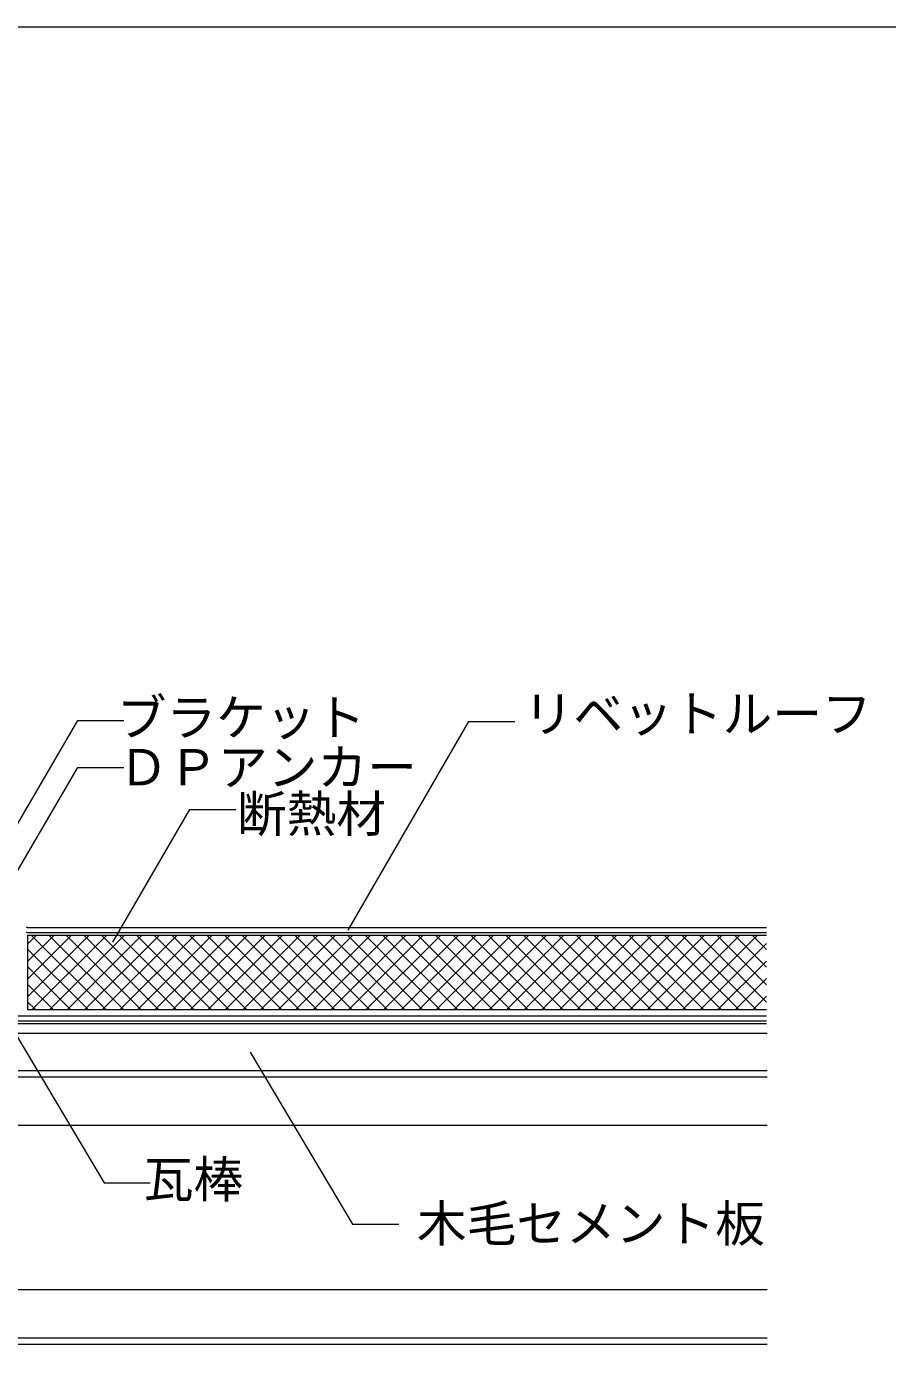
# Model space of a CAD drawing. Units: millimetres, scale not verified. Extents: x -675 to 675, y -471 to 460.
# Drawn here: x -6 to 340, y -81 to 460 of the extents above; entities that cross this region are included whole.
import ezdxf
from ezdxf.enums import TextEntityAlignment as Align

# ---------------------------------------------------------------- set-up
doc = ezdxf.new("R2010")
doc.units = ezdxf.units.MM
doc.header["$LTSCALE"] = 5
for name, color, linetype, lineweight in [('1-0_芯・寸法線', 7, 'Continuous', 9), ('1-3_断熱材', 30, 'Continuous', 18), ('1-4_リベットルーフ', 3, 'Continuous', 9), ('1-8_下地など', 7, 'Continuous', 9), ('1-A_元図・躯体', 7, 'Continuous', 9), ('1-B_その他', 7, 'Continuous', 9), ('F-F', 7, 'Continuous', 9)]:
    doc.layers.add(name, color=color, linetype=linetype, lineweight=lineweight)
doc.styles.add('ＭＳ ゴシック', font='')
doc.styles.get('ＭＳ ゴシック').set_extended_font_data('MS Gothic')

msp = doc.modelspace()

# ---------------------------------------------------------------- linework, layer by layer
at = {"layer": '1-0_芯・寸法線'}
for p, q in [((-38.189, 90.526), (14.636, 181.019)), ((14.636, 181.019), (33.183, 181.019)), ((123.331, 96.732), (171.9, 180.672)), ((171.9, 180.672), (190.447, 180.672)), ((-29.291, 86.978), (14.636, 162.228)), ((14.636, 162.228), (33.183, 162.228)), ((28.78, 91.973), (59.627, 145.286)), ((59.627, 145.286), (78.174, 145.286)), ((-15.884, 64.339), (25.235, -4.828)), ((84.01, 47.65), (125.129, -21.517)), ((25.235, -4.828), (43.782, -4.828)), ((125.129, -21.517), (143.676, -21.517))]:
    msp.add_line(p, q, dxfattribs=at)
at = {"layer": '1-3_断熱材'}
for p, q in [((-5.591, 94.775), (291.614, 94.775)), ((-5.591, 94.775), (-5.591, 64.775)), ((-5.591, 91.178), (-1.993, 94.775)), ((-5.591, 84.107), (5.078, 94.775)), ((-5.591, 77.035), (12.149, 94.775)), ((-5.591, 69.964), (19.22, 94.775)), ((25.875, 64.775), (-4.125, 94.775)), ((-3.709, 64.775), (26.291, 94.775)), ((32.946, 64.775), (2.946, 94.775)), ((3.362, 64.775), (33.362, 94.775)), ((40.017, 64.775), (10.017, 94.775)), ((10.433, 64.775), (40.433, 94.775)), ((47.088, 64.775), (17.088, 94.775)), ((17.504, 64.775), (47.504, 94.775)), ((54.159, 64.775), (24.159, 94.775)), ((24.576, 64.775), (54.576, 94.775)), ((61.23, 64.775), (31.23, 94.775)), ((31.647, 64.775), (61.647, 94.775)), ((68.301, 64.775), (38.301, 94.775)), ((38.718, 64.775), (68.718, 94.775)), ((75.372, 64.775), (45.372, 94.775)), ((45.789, 64.775), (75.789, 94.775)), ((82.443, 64.775), (52.443, 94.775)), ((52.86, 64.775), (82.86, 94.775)), ((89.514, 64.775), (59.514, 94.775)), ((59.931, 64.775), (89.931, 94.775)), ((96.586, 64.775), (66.586, 94.775)), ((67.002, 64.775), (97.002, 94.775)), ((103.657, 64.775), (73.657, 94.775)), ((74.073, 64.775), (104.073, 94.775)), ((110.728, 64.775), (80.728, 94.775)), ((81.144, 64.775), (111.144, 94.775)), ((117.799, 64.775), (87.799, 94.775)), ((88.215, 64.775), (118.215, 94.775)), ((124.87, 64.775), (94.87, 94.775)), ((95.286, 64.775), (125.286, 94.775)), ((131.941, 64.775), (101.941, 94.775)), ((102.357, 64.775), (132.357, 94.775)), ((139.012, 64.775), (109.012, 94.775)), ((109.428, 64.775), (139.428, 94.775)), ((146.083, 64.775), (116.083, 94.775)), ((116.499, 64.775), (146.499, 94.775)), ((153.154, 64.775), (123.154, 94.775)), ((123.57, 64.775), (153.57, 94.775)), ((160.225, 64.775), (130.225, 94.775)), ((130.642, 64.775), (160.642, 94.775)), ((167.296, 64.775), (137.296, 94.775)), ((137.713, 64.775), (167.713, 94.775)), ((174.367, 64.775), (144.367, 94.775)), ((144.784, 64.775), (174.784, 94.775)), ((181.438, 64.775), (151.438, 94.775)), ((151.855, 64.775), (181.855, 94.775)), ((188.509, 64.775), (158.509, 94.775)), ((158.926, 64.775), (188.926, 94.775)), ((195.58, 64.775), (165.58, 94.775)), ((165.997, 64.775), (195.997, 94.775)), ((202.652, 64.775), (172.652, 94.775)), ((173.068, 64.775), (203.068, 94.775)), ((209.723, 64.775), (179.723, 94.775)), ((180.139, 64.775), (210.139, 94.775)), ((216.794, 64.775), (186.794, 94.775)), ((187.21, 64.775), (217.21, 94.775)), ((223.865, 64.775), (193.865, 94.775)), ((194.281, 64.775), (224.281, 94.775)), ((230.936, 64.775), (200.936, 94.775)), ((201.352, 64.775), (231.352, 94.775)), ((238.007, 64.775), (208.007, 94.775)), ((208.423, 64.775), (238.423, 94.775)), ((245.078, 64.775), (215.078, 94.775)), ((215.494, 64.775), (245.494, 94.775)), ((252.149, 64.775), (222.149, 94.775)), ((222.565, 64.775), (252.565, 94.775)), ((259.22, 64.775), (229.22, 94.775)), ((229.636, 64.775), (259.636, 94.775)), ((266.291, 64.775), (236.291, 94.775)), ((236.708, 64.775), (266.708, 94.775)), ((273.362, 64.775), (243.362, 94.775)), ((243.779, 64.775), (273.779, 94.775)), ((280.433, 64.775), (250.433, 94.775)), ((250.85, 64.775), (280.85, 94.775)), ((287.504, 64.775), (257.504, 94.775)), ((257.921, 64.775), (287.921, 94.775)), ((291.614, 67.737), (264.575, 94.775)), ((291.614, 74.808), (271.646, 94.775)), ((291.614, 81.879), (278.718, 94.775)), ((291.614, 88.95), (285.789, 94.775)), ((18.804, 64.775), (-5.591, 89.17)), ((264.992, 64.775), (291.614, 91.398)), ((11.733, 64.775), (-5.591, 82.099)), ((272.063, 64.775), (291.614, 84.327)), ((279.134, 64.775), (291.614, 77.256)), ((4.662, 64.775), (-5.591, 75.028)), ((-2.409, 64.775), (-5.591, 67.957)), ((286.205, 64.775), (291.614, 70.185)), ((-5.591, 64.775), (291.614, 64.775))]:
    msp.add_line(p, q, dxfattribs=at)
at = {"layer": '1-4_リベットルーフ'}
for p, q in [((-4.997, 97.775), (291.614, 97.775)), ((-4.997, 95.775), (291.614, 95.775))]:
    msp.add_line(p, q, dxfattribs=at)
for centre in [(-4.997, 99.775), (-4.997, 97.775)]:
    msp.add_arc(centre, 2, 236.9257, 270, dxfattribs=at)
at = {"layer": '1-8_下地など'}
for p, q in [((-141.421, 60.275), (291.614, 60.275)), ((-14.591, 62.275), (291.614, 62.275))]:
    msp.add_line(p, q, dxfattribs=at)
at = {"layer": '1-A_元図・躯体'}
for p, q in [((-141.63, 59.275), (291.614, 59.275)), ((-119.596, 37.775), (291.881, 37.775)), ((-122.969, -47.725), (291.881, -47.725)), ((-176.454, -69.725), (291.881, -69.725)), ((-119.596, -67.225), (291.881, -67.225))]:
    msp.add_line(p, q, dxfattribs=at)
msp.add_lwpolyline([(-122.969, 35.435), (-122.969, 18.275), (291.881, 18.275)], dxfattribs=at)
at = {"layer": '1-B_その他'}
for p, q in [((-141.542, 55.275), (291.881, 55.275)), ((-141.912, 40.275), (291.881, 40.275))]:
    msp.add_line(p, q, dxfattribs=at)
at = {"layer": 'F-F'}
msp.add_lwpolyline([(-675, 460), (675, 460), (675, -440), (-675, -440)], dxfattribs=at)

# ---------------------------------------------------------------- texts
at = {"layer": '1-0_芯・寸法線', "style": 'ＭＳ ゴシック'}
for s, p in [('ブラケット', (30.28, 170.566)), ('リベットルーフ', (193.925, 172.052)), ('ＤＰアンカー', (31.007, 150.566)), ('断熱材', (78.644, 131.839)), ('瓦棒', (41.166, -15.139)), ('木毛セメント板', (150.985, -32.957))]:
    msp.add_text(s, height=14.66, dxfattribs=at).set_placement(p, align=Align.BOTTOM_LEFT)

doc.saveas('drawing.dxf')
